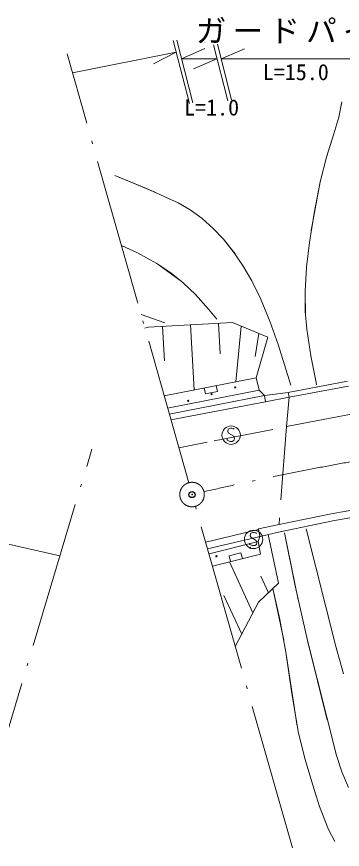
# Model space of a CAD drawing. Units: millimetres, scale not verified. Extents: x 40000 to 680000, y 20000 to 380000.
# Drawn here: x 269083 to 295658, y 277792 to 345760 of the extents above; entities that cross this region are included whole.
import ezdxf
from ezdxf.enums import TextEntityAlignment as Align

# ---------------------------------------------------------------- set-up
doc = ezdxf.new("R2010")
doc.units = ezdxf.units.MM
doc.header["$LTSCALE"] = 1000
doc.header["$PDMODE"] = 32
doc.header["$PDSIZE"] = 500
doc.linetypes.add('DASHED', pattern=[7.5, 6, -1.5])
doc.linetypes.add('LONG_DASHED_DOTTED', pattern=[15.25, 12, -1.5, 0.25, -1.5])
for name, color, linetype, lineweight in [('M-BGD', 7, 'Continuous', 13), ('M-BMK', 2, 'LONG_DASHED_DOTTED', 13), ('M-BMK-LINE', 2, 'LONG_DASHED_DOTTED', 13), ('M-STR-HTXT', 7, 'Continuous', 13)]:
    doc.layers.add(name, color=color, linetype=linetype, lineweight=lineweight)
doc.layers.add('M-OTRS', color=6, linetype='Continuous')
doc.styles.add('ＭＳ ゴシック', font='')
doc.styles.get('ＭＳ ゴシック').set_extended_font_data('MS Gothic')

msp = doc.modelspace()

# ---------------------------------------------------------------- linework, layer by layer
at = {"layer": 'M-BGD'}
for p, q in [((295611, 338814), (295359, 337543)), ((295611, 338814), (295359, 337543)), ((295611, 338814), (295565, 338518)), ((295359, 337543), (294975, 336196)), ((295359, 337543), (294975, 336196)), ((294975, 336196), (294350, 334206)), ((294975, 336196), (294372, 334283)), ((294372, 334283), (293847, 332271)), ((277085, 332795), (280453, 331416)), ((277085, 332795), (279677, 331738)), ((277085, 332795), (279677, 331738)), ((279677, 331738), (282267, 330568)), ((279677, 331738), (282267, 330568)), ((293847, 332271), (293126, 328313)), ((293847, 332271), (293349, 329719)), ((282267, 330568), (282912, 330201)), ((282267, 330568), (283250, 329986)), ((283250, 329986), (284219, 329273)), ((293349, 329719), (292982, 327318)), ((284219, 329273), (285120, 328468)), ((284219, 329273), (285120, 328468)), ((285120, 328468), (285953, 327588)), ((285120, 328468), (285953, 327588)), ((277636, 327083), (278401, 326740)), ((277636, 327083), (278944, 326478)), ((277636, 327083), (278944, 326478)), ((285953, 327588), (286904, 326389)), ((285953, 327588), (286834, 326486)), ((292982, 327318), (292747, 325321)), ((278944, 326478), (280530, 325606)), ((278944, 326478), (280530, 325606)), ((286834, 326486), (287575, 325393)), ((280530, 325606), (282515, 324174)), ((280530, 325606), (281696, 324825)), ((287575, 325393), (288274, 324187)), ((292747, 325321), (292621, 323323)), ((281696, 324825), (282665, 324043)), ((282665, 324043), (283668, 323072)), ((288274, 324187), (288979, 322758)), ((283668, 323072), (284739, 321879)), ((292621, 323323), (292647, 321429)), ((292621, 323323), (292631, 321727)), ((288979, 322758), (289745, 320908)), ((284739, 321879), (285424, 321071)), ((292631, 321727), (292751, 320238)), ((279234, 321450), (281162, 320762)), ((289745, 320908), (290416, 319007)), ((279827, 320402), (279549, 320342)), ((286691, 320809), (279827, 320402)), ((280971, 320470), (281138, 317661)), ((283259, 320606), (283574, 315295)), ((285547, 320742), (285696, 318241)), ((289574, 319604), (286691, 320809)), ((287412, 320508), (286960, 315958)), ((292751, 320238), (293081, 318065)), ((288853, 319905), (288544, 318023)), ((288632, 316286), (289574, 319604)), ((290416, 319007), (291446, 315684)), ((293081, 318065), (293514, 315897)), ((281117, 314814), (288632, 316286)), ((288862, 315259), (288632, 316286)), ((284384, 315454), (284480, 314963)), ((285461, 315155), (285365, 315646)), ((291235, 315094), (296088, 315997)), ((291309, 314701), (296159, 315603)), ((293514, 315897), (293552, 315715)), ((281404, 313805), (288862, 315259)), ((289300, 314824), (281540, 313324)), ((284480, 314963), (285461, 315155)), ((289300, 314824), (288862, 315259)), ((291235, 315094), (289300, 314824)), ((289300, 314824), (289395, 314333)), ((291309, 314701), (289395, 314333)), ((291113, 312316), (291309, 314701)), ((291235, 315094), (291309, 314701)), ((289395, 314333), (281677, 312841)), ((296385, 313321), (291113, 312316)), ((285189, 311131), (289982, 312057)), ((286345, 312080), (286315, 311900)), ((286525, 312170), (286345, 312080)), ((286645, 312170), (286525, 312170)), ((286765, 312140), (286645, 312170)), ((286825, 312080), (286765, 312140)), ((286315, 311900), (286375, 311750)), ((286375, 311750), (286795, 311510)), ((286795, 311510), (286855, 311360)), ((286855, 311360), (286825, 311180)), ((282321, 310571), (284615, 311018)), ((286285, 311180), (286225, 311270)), ((286465, 311090), (286285, 311180)), ((286675, 311090), (286465, 311090)), ((286825, 311180), (286675, 311090)), ((300313, 306172), (294753, 305186)), ((294753, 305186), (290494, 304317)), ((300279, 305562), (294896, 304598)), ((294896, 304598), (290442, 303688)), ((284509, 302861), (288823, 303911)), ((288813, 303963), (290494, 304317)), ((288813, 303963), (288935, 303362)), ((292710, 303949), (295094, 294445)), ((290442, 303688), (284659, 302332)), ((288178, 303571), (288148, 303391)), ((288148, 303391), (288208, 303241)), ((288358, 303661), (288178, 303571)), ((288208, 303241), (288628, 303001)), ((288478, 303661), (288358, 303661)), ((288598, 303631), (288478, 303661)), ((288658, 303571), (288598, 303631)), ((288935, 303362), (288783, 302915)), ((290453, 299518), (289606, 303494)), ((290939, 303620), (292058, 298156)), ((290939, 303620), (291811, 299306)), ((284779, 301909), (288783, 302915)), ((288118, 302671), (288058, 302761)), ((288298, 302581), (288118, 302671)), ((288508, 302581), (288298, 302581)), ((288658, 302671), (288508, 302581)), ((288628, 303001), (288688, 302851)), ((288688, 302851), (288658, 302671)), ((288783, 302915), (288985, 301892)), ((288985, 301892), (285065, 300904)), ((287387, 302005), (286418, 301761)), ((287509, 301520), (287387, 302005)), ((286418, 301761), (286540, 301276)), ((288354, 297089), (286448, 301253)), ((289631, 298738), (289015, 300083)), ((290453, 299518), (288808, 297958)), ((289978, 299087), (290883, 294872)), ((289978, 299087), (290553, 296551)), ((291811, 299306), (292818, 294848)), ((287446, 295351), (285998, 298513)), ((288808, 297958), (286924, 294353)), ((290553, 296551), (291048, 293885)), ((292818, 294848), (294418, 288363)), ((292818, 294848), (295186, 285449)), ((295094, 294445), (295199, 294058)), ((295094, 294445), (295749, 292125)), ((295094, 294445), (295749, 292125)), ((291048, 293885), (291968, 287847)), ((291048, 293885), (291527, 290515)), ((291527, 290515), (292090, 287262)), ((292090, 287262), (292615, 285133)), ((292090, 287262), (292615, 285133)), ((292615, 285133), (293240, 283019)), ((292615, 285133), (293240, 283019)), ((295186, 285449), (295625, 284120)), ((295186, 285449), (295625, 284120)), ((295625, 284120), (296158, 282830)), ((295625, 284120), (296158, 282830)), ((293240, 283019), (293549, 282060)), ((293240, 283019), (293803, 281291)), ((293803, 281291), (294538, 279418)), ((294538, 279418), (295055, 278434))]:
    msp.add_line(p, q, dxfattribs=at)
at = {"layer": 'M-BGD', "linetype": 'DASHED'}
msp.add_line((291113, 312316), (290494, 304317), dxfattribs=at)
at = {"layer": 'M-BGD'}
for centre, radius in [((286915, 315503), 50), ((284993, 314951), 50), ((283071, 314399), 50), ((286585, 311600), 750), ((288418, 303091), 750), ((288126, 302405), 50), ((285384, 301714), 50)]:
    msp.add_circle(centre, radius, dxfattribs=at)
at = {"layer": 'M-BMK'}
msp.add_circle((283395, 306752), 1000, dxfattribs=at)
msp.add_arc((340327, 63327), 250000, 98.8631, 102.93222, dxfattribs=at)
at = {"layer": 'M-BMK-LINE'}
for p, q in [((283132, 307716), (273200, 342716)), ((261705, 265210), (275219, 310452)), ((299916, 248569), (283677, 305792))]:
    msp.add_line(p, q, dxfattribs=at)
at = {"layer": 'M-OTRS'}
msp.add_point((283395, 306752), dxfattribs=at)
at = {"layer": 'M-STR-HTXT'}
for p, q in [((283178, 338665), (281861, 343820)), ((283453, 338718), (282146, 343834)), ((285140, 343450), (286305, 338891)), ((286625, 338963), (285462, 343513)), ((282108, 342851), (273636, 341177)), ((282108, 342851), (280255, 341914)), ((282533, 342319), (284436, 343150)), ((285767, 342319), (287672, 343147)), ((282533, 342319), (285429, 342319)), ((285429, 342319), (283526, 341488)), ((297853, 342319), (285767, 342319)), ((193989, 319520), (272618, 301745))]:
    msp.add_line(p, q, dxfattribs=at)

# ---------------------------------------------------------------- texts
at = {"layer": 'M-STR-HTXT', "style": 'ＭＳ ゴシック'}
for s, p in [('L=15.0', (289166, 340180)), ('L=1.0', (282743, 337293))]:
    msp.add_text(s, height=1320, dxfattribs=at).set_placement(p, align=Align.BOTTOM_LEFT)
at = {"layer": 'M-STR-HTXT', "insert": (283696, 343575), "char_height": 1833, "attachment_point": 7, "style": 'ＭＳ ゴシック'}
msp.add_mtext('\\T1.2;ガードパイプ', dxfattribs=at)

doc.saveas('drawing.dxf')
